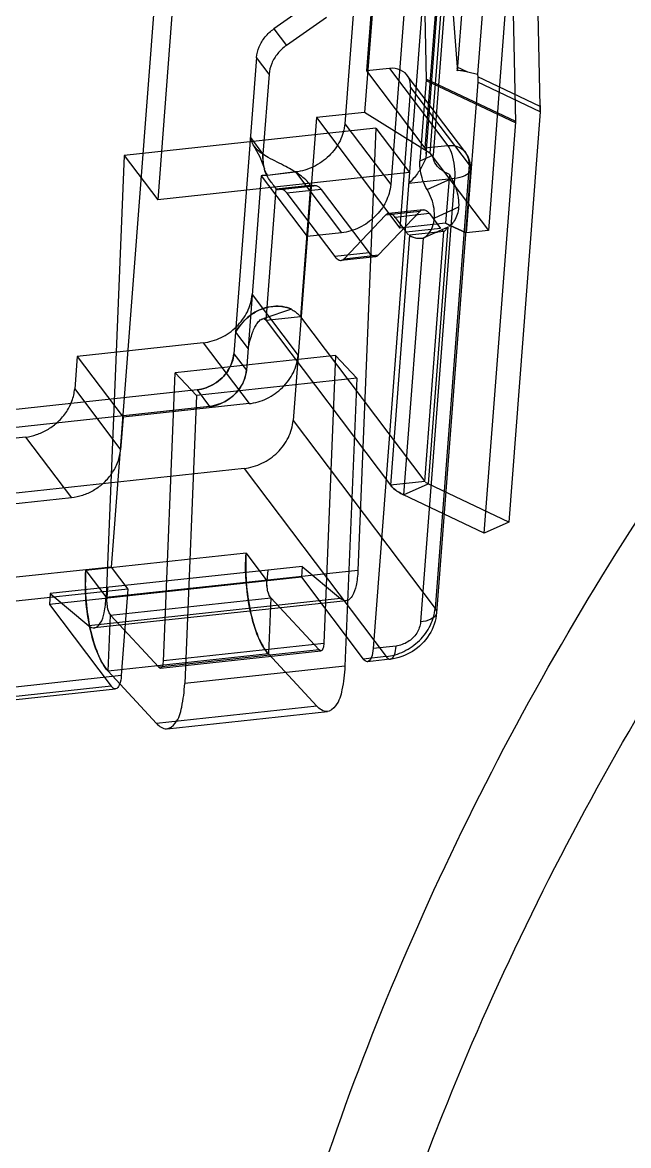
# Model space of a CAD drawing. Header units: millimetres. Extents: x 0 to 594, y 0 to 420.
# Drawn here: x 99.376 to 101.857, y 107.662 to 112.262 of the extents above; entities that cross this region are included whole.
import ezdxf

# ---------------------------------------------------------------- set-up
doc = ezdxf.new("R2010")
doc.units = ezdxf.units.MM
doc.header["$LTSCALE"] = 32.67
doc.layers.get('0').update_dxf_attribs({"linetype": 'CONTINUOUS'})

msp = doc.modelspace()

# ---------------------------------------------------------------- linework, layer by layer
at = {"color": 7, "linetype": 'CONTINUOUS'}
for p, q in [((100.9456, 115.1243), (100.6949, 111.8469)), ((101.2177, 115.0127), (100.8112, 109.6981)), ((101.1337, 114.8751), (100.883, 111.5978)), ((100.0912, 114.6377), (99.7389, 110.0317)), ((100.9792, 114.551), (100.7759, 111.8937)), ((101.2467, 114.3839), (101.0434, 111.7266)), ((101.486, 114.0669), (101.2827, 111.4096)), ((101.2635, 113.4726), (101.1557, 112.0641)), ((100.8855, 113.3922), (100.7839, 112.0635)), ((101.3426, 113.4078), (101.2386, 112.0484)), ((101.1248, 113.0751), (101.0232, 111.7465)), ((100.0376, 112.9527), (99.9292, 111.5355)), ((101.0148, 112.6671), (101.0284, 112.0273)), ((101.4954, 111.9178), (101.4818, 112.5548)), ((101.1195, 112.5338), (101.0571, 111.7185)), ((101.1195, 112.5338), (101.1553, 112.0793)), ((101.3949, 111.8532), (101.3813, 112.493)), ((100.5684, 112.3508), (100.4049, 112.2357)), ((100.6197, 112.2828), (100.4562, 112.1677)), ((100.4049, 112.2357), (100.4562, 112.1677)), ((100.3339, 112.1184), (100.2411, 110.9051)), ((100.3852, 112.0504), (100.3339, 112.1184)), ((100.3852, 112.0504), (100.3601, 111.7229)), ((100.8776, 112.0737), (100.7839, 112.0635)), ((100.7839, 112.0635), (101.0232, 111.7465)), ((100.8776, 112.0737), (101.1169, 111.7566)), ((101.1994, 112.0584), (101.1553, 112.0793)), ((101.2386, 112.0484), (101.1994, 112.0584)), ((101.2386, 112.0484), (101.2394, 112.0394)), ((100.9645, 111.9952), (100.9205, 111.4194)), ((100.9645, 111.9952), (101.2038, 111.6781)), ((101.0284, 112.0273), (101.0029, 111.6939)), ((101.0282, 112.0245), (101.3947, 111.8504)), ((101.3948, 111.8559), (101.0283, 112.03)), ((101.2394, 112.017), (101.1922, 111.3998)), ((101.4954, 111.9178), (101.2394, 112.0394)), ((101.4947, 111.8957), (101.2394, 112.017)), ((100.5786, 111.8724), (100.4838, 110.6323)), ((100.7759, 111.8937), (100.5786, 111.8724)), ((100.5786, 111.8724), (100.9205, 111.4194)), ((101.0434, 111.7266), (100.7759, 111.8937)), ((101.4947, 111.8957), (101.3662, 110.2156)), ((100.8228, 111.8288), (99.7918, 111.7175)), ((100.6949, 111.8469), (100.883, 111.5978)), ((100.8228, 111.8288), (100.7487, 110.0177)), ((100.8228, 111.8288), (100.9602, 111.6468)), ((101.2661, 110.1703), (101.3949, 111.8532)), ((100.3088, 111.7909), (100.3601, 111.7229)), ((101.0571, 111.7185), (101.0029, 111.6939)), ((101.1169, 111.7566), (101.0232, 111.7465)), ((101.0434, 111.7266), (101.2827, 111.4096)), ((99.7918, 111.7175), (99.7177, 109.9064)), ((99.7918, 111.7175), (99.9292, 111.5355)), ((101.2038, 111.6781), (101.0649, 109.8623)), ((100.9602, 111.6468), (99.9292, 111.5355)), ((100.3533, 111.6344), (100.2923, 110.8372)), ((100.3533, 111.6344), (100.5414, 111.3852)), ((100.3775, 111.637), (100.4939, 111.6495)), ((100.4939, 111.6495), (100.3783, 111.6354)), ((100.4939, 111.6495), (100.6819, 111.4004)), ((101.1232, 111.6395), (101.108, 111.4397)), ((100.555, 111.5942), (100.4144, 111.579)), ((100.4281, 111.5781), (100.5687, 111.5932)), ((100.555, 111.5942), (100.5138, 111.0562)), ((101.1443, 111.6227), (100.9568, 111.6025)), ((101.1443, 111.6227), (101.0054, 109.8069)), ((101.0324, 111.5773), (101.1321, 111.6224)), ((100.3732, 111.041), (100.4144, 111.579)), ((100.5987, 111.5778), (100.4581, 111.5626)), ((100.4581, 111.5626), (100.6537, 111.3035)), ((100.5987, 111.5778), (100.7943, 111.3187)), ((101.1608, 111.5054), (101.0619, 111.4606)), ((100.8618, 111.4728), (100.6929, 111.2944)), ((101.0023, 111.488), (100.8335, 111.3096)), ((101.0023, 111.488), (100.8618, 111.4728)), ((101.0416, 111.4788), (100.901, 111.4637)), ((100.901, 111.4637), (100.9468, 111.403)), ((101.0416, 111.4788), (101.0874, 111.4182)), ((100.6819, 111.4004), (100.5414, 111.3852)), ((101.108, 111.4397), (100.9205, 111.4194)), ((101.0874, 111.4182), (100.9468, 111.403)), ((101.1005, 111.4054), (100.9599, 111.3902)), ((101.1162, 111.4239), (101.0161, 111.3786)), ((101.0223, 110.3826), (101.1005, 111.4054)), ((101.1162, 111.4239), (101.0358, 110.3725)), ((101.108, 111.4397), (101.1266, 111.4307)), ((101.1263, 111.4306), (101.108, 111.4397)), ((101.1266, 111.4307), (101.1922, 111.3998)), ((101.1922, 111.3998), (101.1269, 111.4308)), ((101.2827, 111.4096), (101.1922, 111.3998)), ((100.9599, 111.3902), (100.8817, 110.3674)), ((101.0161, 111.3786), (100.9357, 110.3272)), ((100.7943, 111.3187), (100.6537, 111.3035)), ((100.6929, 111.2944), (100.8335, 111.3096)), ((100.3161, 111.1472), (100.5041, 110.8981)), ((100.4763, 111.0876), (100.3639, 111.0489)), ((100.5138, 111.0562), (100.3732, 111.041)), ((100.3732, 111.041), (100.8817, 110.3674)), ((100.5138, 111.0562), (101.0223, 110.3826)), ((100.2478, 110.9937), (100.2991, 110.9257)), ((100.115, 110.9498), (99.5995, 110.8941)), ((100.115, 110.9498), (100.3031, 110.7007)), ((99.5995, 110.8941), (99.5894, 110.7613)), ((99.5995, 110.8941), (99.7876, 110.645)), ((100.6575, 110.8984), (100.0014, 110.8275)), ((100.2411, 110.9051), (100.2923, 110.8372)), ((100.6575, 110.8984), (100.6093, 109.7194)), ((100.6575, 110.8984), (100.7441, 110.8049)), ((99.953, 109.6451), (100.0014, 110.8275)), ((100.0014, 110.8275), (100.088, 110.734)), ((100.7441, 110.8049), (100.088, 110.734)), ((100.7441, 110.8049), (100.6959, 109.6259)), ((100.0903, 110.7571), (98.8249, 110.6205)), ((99.5894, 110.7613), (99.7774, 110.5121)), ((100.0903, 110.7571), (100.1416, 110.6891)), ((100.088, 110.734), (100.0398, 109.5551)), ((100.1416, 110.6891), (98.8762, 110.5525)), ((100.3031, 110.7007), (99.7876, 110.645)), ((99.7876, 110.645), (99.7774, 110.5121)), ((100.4838, 110.6323), (101.0649, 109.8623)), ((99.3884, 110.5639), (95.9203, 110.1895)), ((99.3884, 110.5639), (99.5764, 110.3148)), ((100.2827, 110.4349), (95.4088, 109.9088)), ((100.2827, 110.4349), (100.8639, 109.6649)), ((101.0223, 110.3826), (100.8817, 110.3674)), ((100.9357, 110.3272), (101.0358, 110.3725)), ((101.3662, 110.2156), (101.0358, 110.3725)), ((99.5764, 110.3148), (96.1084, 109.9404)), ((101.2661, 110.1703), (100.9357, 110.3272)), ((101.3662, 110.2156), (101.2661, 110.1703)), ((100.2912, 110.088), (99.635, 110.0172)), ((100.2912, 110.088), (100.3766, 109.9748)), ((99.7389, 110.0317), (97.1144, 109.7484)), ((100.5206, 110.0343), (99.4896, 109.923)), ((99.635, 110.0172), (99.7205, 109.904)), ((100.7487, 110.0177), (99.7177, 109.9064)), ((99.7389, 110.0317), (99.8072, 109.9411)), ((100.38, 110.0191), (100.3766, 109.9748)), ((100.5206, 110.0343), (100.5172, 109.99)), ((100.5206, 110.0343), (100.678, 109.9023)), ((100.5172, 109.99), (99.4862, 109.8787)), ((100.5172, 109.99), (100.7702, 109.6548)), ((99.8072, 109.9411), (97.1828, 109.6578)), ((99.7239, 109.9483), (99.7205, 109.904)), ((99.8072, 109.9411), (99.7801, 109.5868)), ((99.4896, 109.923), (99.4862, 109.8787)), ((99.4862, 109.8787), (99.7392, 109.5435)), ((99.4896, 109.923), (99.6469, 109.791)), ((100.678, 109.9023), (99.6469, 109.791)), ((99.7357, 109.8352), (100.3918, 109.9061)), ((100.3918, 109.9061), (100.3824, 109.6756)), ((100.3918, 109.9061), (100.5901, 109.692)), ((99.7263, 109.6048), (99.7357, 109.8352)), ((99.7357, 109.8352), (99.934, 109.6212)), ((99.9532, 109.6486), (100.6093, 109.7194)), ((100.9049, 109.7082), (100.8112, 109.6981)), ((100.3824, 109.6756), (99.7263, 109.6048)), ((100.5901, 109.692), (99.934, 109.6212)), ((100.3824, 109.6756), (100.5807, 109.4616)), ((100.8639, 109.6649), (100.7702, 109.6548)), ((99.7263, 109.6048), (99.9245, 109.3907)), ((100.6959, 109.6259), (100.0398, 109.5551)), ((99.7801, 109.5868), (97.1557, 109.3035)), ((99.7392, 109.5435), (97.1147, 109.2602)), ((100.5807, 109.4616), (99.9245, 109.3907))]:
    msp.add_line(p, q, dxfattribs=at)
at = {"color": 6, "linetype": 'CONTINUOUS'}
for p, q in [((101.0286, 111.7218), (101.1313, 113.0642)), ((101.1899, 111.7282), (100.9506, 112.0453)), ((101.2098, 111.6604), (101.0709, 109.8445)), ((100.5649, 111.5924), (100.4243, 111.5772)), ((100.5725, 111.5941), (100.4319, 111.5789)), ((101.0153, 111.4951), (100.8747, 111.4799)), ((100.8206, 111.3024), (100.68, 111.2873)), ((100.7009, 109.8936), (99.6699, 109.7823)), ((99.9412, 109.6176), (100.5973, 109.6884)), ((100.8814, 109.6541), (100.7877, 109.6439)), ((97.1322, 109.2493), (99.7567, 109.5326)), ((99.9681, 109.369), (100.6242, 109.4399))]:
    msp.add_line(p, q, dxfattribs=at)
for points in [[(100.3194, 111.7613), (100.3468, 111.7114), (100.3661, 111.6618)], [(101.0648, 111.4006), (101.0665, 111.4013), (101.0752, 111.4027)]]:
    msp.add_lwpolyline(points, dxfattribs=at)
msp.add_arc((101.1101, 111.668), 0.1, 355.6257, 37.0439, dxfattribs=at)
at = {"color": 7, "linetype": 'CONTINUOUS'}
for points, knots in [([(100.084, 105.0343), (100.167, 106.1202), (100.7182, 108.3328), (102.4795, 111.3139), (105.0221, 113.8014), (108.1109, 115.5649), (111.4618, 116.4415), (114.2687, 116.3476), (116.3124, 115.7553), (117.691, 115.0793), (118.8991, 114.1817), (119.5724, 113.4475), (119.8686, 113.0551)], [0, 0, 0, 0, 0.122876, 0.252494, 0.386115, 0.519736, 0.649358, 0.772234, 0.831116, 0.888409, 0.94452, 1, 1, 1, 1]), ([(100.3576, 104.6718), (100.439, 105.7364), (100.9718, 107.9052), (102.6734, 110.8397), (105.1354, 113.3088), (108.1376, 115.0919), (111.4136, 116.0307), (114.1804, 116.0263), (116.2195, 115.5231), (117.6089, 114.9193), (118.8431, 114.0977), (119.5456, 113.4141), (119.8589, 113.046)], [0, 0, 0, 0, 0.122533, 0.251698, 0.384915, 0.518372, 0.648184, 0.771565, 0.83073, 0.888268, 0.944526, 1, 1, 1, 1]), ([(96.3212, 112.9999), (96.3109, 112.8649), (96.3293, 112.5949), (96.4863, 112.2246), (96.7599, 111.9324), (97.1238, 111.7453), (97.5445, 111.6762), (97.9878, 111.727), (98.4196, 111.8918), (98.8071, 112.157), (99.1207, 112.5023), (99.3359, 112.901), (99.4034, 113.1913), (99.4143, 113.3338)], [0, 0, 0, 0, 0.086042, 0.168716, 0.250769, 0.335203, 0.424075, 0.517861, 0.615518, 0.714948, 0.813603, 0.909131, 1, 1, 1, 1]), ([(100.3339, 112.1184), (100.335, 112.1333), (100.3428, 112.1637), (100.3678, 112.2042), (100.3916, 112.2263), (100.4049, 112.2357)], [0, 0, 0, 0, 0.318049, 0.654057, 1, 1, 1, 1]), ([(100.4562, 112.1677), (100.4429, 112.1584), (100.419, 112.1363), (100.3941, 112.0957), (100.3863, 112.0653), (100.3852, 112.0504)], [0, 0, 0, 0, 0.345943, 0.681951, 1, 1, 1, 1]), ([(100.9645, 111.9952), (100.9651, 112.0099), (100.9601, 112.0403), (100.9242, 112.0719), (100.8931, 112.0748), (100.8776, 112.0737)], [0, 0, 0, 0, 0.330622, 0.65001, 1, 1, 1, 1]), ([(101.1994, 112.0584), (101.1939, 112.0598), (101.1836, 112.0621), (101.1691, 112.0648), (101.16, 112.0646), (101.1557, 112.0641)], [0, 0, 0, 0, 0.388679, 0.71018, 1, 1, 1, 1]), ([(101.2394, 112.0394), (101.2396, 112.0369), (101.2398, 112.032), (101.2398, 112.0245), (101.2396, 112.0195), (101.2394, 112.017)], [0, 0, 0, 0, 0.330685, 0.663978, 1, 1, 1, 1]), ([(101.4953, 111.9224), (101.4954, 111.919), (101.4955, 111.9129), (101.4953, 111.904), (101.4949, 111.8985), (101.4947, 111.8957)], [0, 0, 0, 0, 0.379349, 0.686528, 1, 1, 1, 1]), ([(101.4947, 111.8957), (101.4949, 111.8985), (101.4954, 111.9058), (101.4955, 111.9132), (101.4954, 111.9178)], [0, 0, 0, 0, 0.378665, 1, 1, 1, 1]), ([(100.6949, 111.8469), (100.6931, 111.823), (100.6787, 111.7741), (100.633, 111.7124), (100.5693, 111.6673), (100.519, 111.6522), (100.4939, 111.6495)], [0, 0, 0, 0, 0.238178, 0.491248, 0.749285, 1, 1, 1, 1]), ([(100.555, 111.5942), (100.5437, 111.611), (100.5103, 111.6397), (100.45, 111.6744), (100.3871, 111.7047), (100.3308, 111.7389), (100.3119, 111.7743), (100.3088, 111.7909)], [0, 0, 0, 0, 0.188817, 0.399301, 0.648753, 0.842655, 1, 1, 1, 1]), ([(100.3601, 111.7229), (100.3596, 111.7123), (100.36, 111.6916), (100.3638, 111.6619), (100.3723, 111.6444), (100.3775, 111.637)], [0, 0, 0, 0, 0.359889, 0.694163, 1, 1, 1, 1]), ([(100.3767, 111.6342), (100.3724, 111.6429), (100.3651, 111.6613), (100.3603, 111.6915), (100.3599, 111.7122), (100.3601, 111.7229)], [0, 0, 0, 0, 0.319485, 0.64554, 1, 1, 1, 1]), ([(101.0232, 111.7465), (101.0281, 111.7394), (101.0307, 111.7164), (101.0173, 111.6812), (100.9928, 111.6409), (100.9695, 111.6154), (100.9568, 111.6025)], [0, 0, 0, 0, 0.156237, 0.379744, 0.674225, 1, 1, 1, 1]), ([(101.1232, 111.6395), (101.1099, 111.6453), (101.0873, 111.6576), (101.0616, 111.685), (101.0568, 111.7076), (101.0571, 111.7185)], [0, 0, 0, 0, 0.399243, 0.700978, 1, 1, 1, 1]), ([(101.2038, 111.6781), (101.205, 111.6927), (101.1992, 111.7233), (101.1636, 111.7546), (101.1323, 111.7582), (101.1169, 111.7566)], [0, 0, 0, 0, 0.329518, 0.651285, 1, 1, 1, 1]), ([(101.1169, 111.7566), (101.1245, 111.7464), (101.1356, 111.7184), (101.1445, 111.6732), (101.1456, 111.6395), (101.1443, 111.6227)], [0, 0, 0, 0, 0.275227, 0.636337, 1, 1, 1, 1]), ([(101.0324, 111.5773), (101.0253, 111.5893), (101.0133, 111.6145), (101.0032, 111.6541), (101.0019, 111.681), (101.0029, 111.6939)], [0, 0, 0, 0, 0.343638, 0.681386, 1, 1, 1, 1]), ([(101.2038, 111.6781), (101.2088, 111.6716), (101.2132, 111.6499), (101.1822, 111.6291), (101.1588, 111.6243), (101.1443, 111.6227)], [0, 0, 0, 0, 0.249461, 0.553491, 1, 1, 1, 1]), ([(100.3783, 111.6354), (100.3756, 111.635), (100.3701, 111.6345), (100.3618, 111.6351), (100.3561, 111.6347), (100.3533, 111.6344)], [0, 0, 0, 0, 0.316275, 0.66312, 1, 1, 1, 1]), ([(100.3767, 111.6342), (100.3717, 111.6347), (100.3639, 111.6351), (100.3561, 111.6347), (100.3533, 111.6344)], [0, 0, 0, 0, 0.640243, 1, 1, 1, 1]), ([(100.4144, 111.579), (100.4117, 111.5844), (100.4035, 111.5956), (100.3896, 111.6129), (100.3807, 111.6265), (100.3767, 111.6342)], [0, 0, 0, 0, 0.273432, 0.612735, 1, 1, 1, 1]), ([(100.4144, 111.579), (100.4116, 111.5844), (100.4036, 111.5956), (100.3895, 111.6128), (100.3808, 111.6266), (100.3767, 111.6342)], [0, 0, 0, 0, 0.273548, 0.612817, 1, 1, 1, 1]), ([(100.5687, 111.5932), (100.5718, 111.5943), (100.5793, 111.5945), (100.5899, 111.5883), (100.5958, 111.5817), (100.5987, 111.5778)], [0, 0, 0, 0, 0.272253, 0.589974, 1, 1, 1, 1]), ([(100.883, 111.5978), (100.8806, 111.5737), (100.8669, 111.5248), (100.8209, 111.4634), (100.7576, 111.4181), (100.7072, 111.4036), (100.6819, 111.4004)], [0, 0, 0, 0, 0.240174, 0.491247, 0.747208, 1, 1, 1, 1]), ([(101.1321, 111.6224), (101.1391, 111.6103), (101.1507, 111.5849), (101.1606, 111.5452), (101.1618, 111.5183), (101.1608, 111.5054)], [0, 0, 0, 0, 0.343382, 0.681291, 1, 1, 1, 1]), ([(100.4581, 111.5626), (100.4552, 111.5666), (100.4493, 111.5731), (100.4387, 111.5794), (100.4312, 111.5791), (100.4281, 111.5781)], [0, 0, 0, 0, 0.410026, 0.727747, 1, 1, 1, 1]), ([(101.0619, 111.4606), (101.0628, 111.4735), (101.0616, 111.5004), (101.0514, 111.54), (101.0395, 111.5652), (101.0324, 111.5773)], [0, 0, 0, 0, 0.318614, 0.656362, 1, 1, 1, 1]), ([(101.0023, 111.488), (101.0056, 111.4914), (101.0142, 111.4972), (101.0305, 111.4922), (101.0378, 111.4839), (101.0416, 111.4788)], [0, 0, 0, 0, 0.302145, 0.596213, 1, 1, 1, 1]), ([(101.1608, 111.5054), (101.16, 111.4951), (101.1566, 111.4756), (101.1451, 111.4495), (101.133, 111.4359), (101.1263, 111.4306)], [0, 0, 0, 0, 0.366121, 0.697672, 1, 1, 1, 1]), ([(101.1608, 111.5054), (101.16, 111.4951), (101.1566, 111.4756), (101.1451, 111.4496), (101.1332, 111.4359), (101.1266, 111.4307)], [0, 0, 0, 0, 0.367256, 0.699862, 1, 1, 1, 1]), ([(100.901, 111.4637), (100.8972, 111.4687), (100.8899, 111.477), (100.8736, 111.482), (100.865, 111.4762), (100.8618, 111.4728)], [0, 0, 0, 0, 0.403787, 0.697855, 1, 1, 1, 1]), ([(101.0161, 111.3786), (101.0248, 111.3833), (101.0411, 111.3968), (101.0567, 111.4261), (101.0609, 111.4487), (101.0619, 111.4606)], [0, 0, 0, 0, 0.302302, 0.631981, 1, 1, 1, 1]), ([(101.1005, 111.4054), (101.1043, 111.4083), (101.1098, 111.4144), (101.1144, 111.421), (101.1162, 111.4239)], [0, 0, 0, 0, 0.584651, 1, 1, 1, 1]), ([(100.9599, 111.3902), (100.9636, 111.3876), (100.9809, 111.3785), (101.0014, 111.3768), (101.0161, 111.3786)], [0, 0, 0, 0, 0.234048, 1, 1, 1, 1]), ([(100.9599, 111.3902), (100.9643, 111.387), (100.9753, 111.3817), (100.9945, 111.3775), (101.0086, 111.3779), (101.0161, 111.3786)], [0, 0, 0, 0, 0.28125, 0.613009, 1, 1, 1, 1]), ([(100.8335, 111.3096), (100.8303, 111.3062), (100.8217, 111.3004), (100.8054, 111.3053), (100.7981, 111.3137), (100.7943, 111.3187)], [0, 0, 0, 0, 0.302145, 0.596213, 1, 1, 1, 1]), ([(100.6537, 111.3035), (100.6575, 111.2985), (100.6648, 111.2902), (100.6811, 111.2852), (100.6897, 111.291), (100.6929, 111.2944)], [0, 0, 0, 0, 0.403787, 0.697855, 1, 1, 1, 1]), ([(100.115, 110.9498), (100.1403, 110.953), (100.1907, 110.9675), (100.254, 111.0128), (100.3, 111.0742), (100.3137, 111.1231), (100.3161, 111.1472)], [0, 0, 0, 0, 0.252792, 0.508753, 0.759826, 1, 1, 1, 1]), ([(100.4763, 111.0876), (100.4539, 111.0979), (100.3968, 111.1054), (100.3098, 111.0736), (100.2655, 111.023), (100.2478, 110.9937)], [0, 0, 0, 0, 0.276163, 0.615764, 1, 1, 1, 1]), ([(100.2478, 110.9937), (100.2624, 111.0167), (100.2945, 111.0575), (100.3583, 111.0938), (100.421, 111.1031), (100.4601, 111.0955), (100.4763, 111.0876)], [0, 0, 0, 0, 0.304133, 0.568369, 0.799259, 1, 1, 1, 1]), ([(100.4763, 111.0876), (100.4815, 111.0846), (100.4912, 111.0783), (100.5038, 111.0679), (100.5109, 111.0601), (100.5138, 111.0562)], [0, 0, 0, 0, 0.366551, 0.699723, 1, 1, 1, 1]), ([(100.2991, 110.9257), (100.3018, 110.9381), (100.3071, 110.9603), (100.3165, 110.9897), (100.3259, 111.0122), (100.3363, 111.03), (100.3474, 111.0435), (100.3587, 111.0494), (100.3639, 111.0489)], [0, 0, 0, 0, 0.260415, 0.470653, 0.636549, 0.7644, 0.893475, 1, 1, 1, 1]), ([(100.2991, 110.9257), (100.3018, 110.9381), (100.3071, 110.9602), (100.3165, 110.9896), (100.3259, 111.0122), (100.3363, 111.0299), (100.3474, 111.0439), (100.3587, 111.0486), (100.3639, 111.0489)], [0, 0, 0, 0, 0.260233, 0.470382, 0.636374, 0.764366, 0.89339, 1, 1, 1, 1]), ([(100.0903, 110.7571), (100.1155, 110.7606), (100.1653, 110.7778), (100.2213, 110.832), (100.2383, 110.881), (100.2411, 110.9051)], [0, 0, 0, 0, 0.337776, 0.677627, 1, 1, 1, 1]), ([(100.2411, 110.9051), (100.2392, 110.881), (100.2209, 110.8319), (100.1654, 110.7782), (100.1155, 110.7598), (100.0903, 110.7571)], [0, 0, 0, 0, 0.321063, 0.663441, 1, 1, 1, 1]), ([(100.3031, 110.7007), (100.3282, 110.7034), (100.3784, 110.7185), (100.4421, 110.7635), (100.4879, 110.8253), (100.5023, 110.8741), (100.5041, 110.8981)], [0, 0, 0, 0, 0.250715, 0.508752, 0.761822, 1, 1, 1, 1]), ([(100.2923, 110.8372), (100.2896, 110.8131), (100.2726, 110.7641), (100.2166, 110.7099), (100.1668, 110.6927), (100.1416, 110.6891)], [0, 0, 0, 0, 0.322247, 0.662094, 1, 1, 1, 1]), ([(100.1416, 110.6891), (100.1668, 110.6918), (100.2167, 110.7102), (100.2722, 110.764), (100.2905, 110.8131), (100.2923, 110.8372)], [0, 0, 0, 0, 0.336559, 0.678937, 1, 1, 1, 1]), ([(99.5157, 110.6216), (99.5296, 110.634), (99.5544, 110.6614), (99.5801, 110.7094), (99.588, 110.7442), (99.5894, 110.7613)], [0, 0, 0, 0, 0.346056, 0.681177, 1, 1, 1, 1]), ([(99.3884, 110.5639), (99.4037, 110.5656), (99.4344, 110.5724), (99.4777, 110.5921), (99.5037, 110.611), (99.5157, 110.6216)], [0, 0, 0, 0, 0.325826, 0.661051, 1, 1, 1, 1]), ([(100.2827, 110.4349), (100.308, 110.4381), (100.3584, 110.4526), (100.4217, 110.4979), (100.4677, 110.5593), (100.4814, 110.6082), (100.4838, 110.6323)], [0, 0, 0, 0, 0.252792, 0.508753, 0.759826, 1, 1, 1, 1]), ([(99.7038, 110.3724), (99.7177, 110.3848), (99.7425, 110.4123), (99.768, 110.4602), (99.7761, 110.495), (99.7774, 110.5121)], [0, 0, 0, 0, 0.346082, 0.681153, 1, 1, 1, 1]), ([(99.7038, 110.3724), (99.6917, 110.3618), (99.6658, 110.343), (99.6225, 110.3233), (99.5917, 110.3165), (99.5764, 110.3148)], [0, 0, 0, 0, 0.338949, 0.674174, 1, 1, 1, 1]), ([(100.8817, 110.3674), (100.8856, 110.3622), (100.8954, 110.352), (100.9137, 110.3386), (100.9279, 110.331), (100.9357, 110.3272)], [0, 0, 0, 0, 0.288494, 0.617939, 1, 1, 1, 1]), ([(100.9357, 110.3272), (100.9279, 110.3309), (100.9137, 110.3386), (100.8954, 110.352), (100.8856, 110.3622), (100.8817, 110.3674)], [0, 0, 0, 0, 0.382428, 0.711666, 1, 1, 1, 1]), ([(100.3734, 109.6864), (100.357, 109.7081), (100.3302, 109.7656), (100.3037, 109.8634), (100.2889, 109.9743), (100.2883, 110.0508), (100.2912, 110.088)], [0, 0, 0, 0, 0.195888, 0.450029, 0.730645, 1, 1, 1, 1]), ([(100.2912, 110.088), (100.2885, 110.0482), (100.289, 109.9675), (100.306, 109.852), (100.3344, 109.7524), (100.3647, 109.6959), (100.3824, 109.6756)], [0, 0, 0, 0, 0.278364, 0.561349, 0.812137, 1, 1, 1, 1]), ([(99.635, 110.0172), (99.6322, 109.98), (99.6328, 109.9034), (99.6476, 109.7926), (99.6741, 109.6947), (99.7009, 109.6373), (99.7173, 109.6156)], [0, 0, 0, 0, 0.269355, 0.549971, 0.804112, 1, 1, 1, 1]), ([(99.7263, 109.6048), (99.7086, 109.625), (99.6783, 109.6816), (99.6499, 109.7812), (99.6329, 109.8967), (99.6324, 109.9774), (99.635, 110.0172)], [0, 0, 0, 0, 0.187863, 0.438651, 0.721636, 1, 1, 1, 1]), ([(100.7487, 110.0177), (100.7479, 109.997), (100.7437, 109.9606), (100.7316, 109.9174), (100.7058, 109.888), (100.6848, 109.8966), (100.678, 109.9023)], [0, 0, 0, 0, 0.379594, 0.660326, 0.837215, 1, 1, 1, 1]), ([(100.3918, 109.9061), (100.387, 109.9113), (100.3812, 109.9263), (100.3765, 109.9495), (100.376, 109.9664), (100.3766, 109.9748)], [0, 0, 0, 0, 0.298335, 0.647932, 1, 1, 1, 1]), ([(100.3918, 109.9048), (100.3878, 109.9109), (100.3813, 109.925), (100.3766, 109.9489), (100.3762, 109.9659), (100.3766, 109.9748)], [0, 0, 0, 0, 0.300991, 0.63195, 1, 1, 1, 1]), ([(99.6469, 109.791), (99.6537, 109.7853), (99.6747, 109.7767), (99.7006, 109.8061), (99.7126, 109.8493), (99.7169, 109.8857), (99.7177, 109.9064)], [0, 0, 0, 0, 0.162785, 0.339674, 0.620406, 1, 1, 1, 1]), ([(99.7205, 109.904), (99.7199, 109.8956), (99.7204, 109.8787), (99.7251, 109.8555), (99.7309, 109.8404), (99.7357, 109.8352)], [0, 0, 0, 0, 0.352068, 0.701665, 1, 1, 1, 1]), ([(99.7205, 109.904), (99.72, 109.8958), (99.7204, 109.8795), (99.7247, 109.8554), (99.7315, 109.8407), (99.7357, 109.8339)], [0, 0, 0, 0, 0.337049, 0.671317, 1, 1, 1, 1]), ([(100.8639, 109.6649), (100.8891, 109.6676), (100.9393, 109.6827), (101.003, 109.7278), (101.0487, 109.7895), (101.0631, 109.8384), (101.0649, 109.8623)], [0, 0, 0, 0, 0.250715, 0.508752, 0.761822, 1, 1, 1, 1]), ([(101.0649, 109.8623), (101.0699, 109.8558), (101.0743, 109.8341), (101.0433, 109.8133), (101.0199, 109.8084), (101.0054, 109.8069)], [0, 0, 0, 0, 0.249461, 0.553491, 1, 1, 1, 1]), ([(101.0054, 109.8069), (101.0036, 109.7908), (100.9922, 109.7581), (100.9549, 109.722), (100.9217, 109.7106), (100.9049, 109.7082)], [0, 0, 0, 0, 0.322247, 0.662094, 1, 1, 1, 1]), ([(100.6093, 109.7194), (100.6089, 109.7124), (100.6083, 109.7024), (100.5999, 109.6849), (100.5909, 109.6912), (100.5883, 109.694)], [0, 0, 0, 0, 0.471166, 0.741394, 1, 1, 1, 1]), ([(100.6093, 109.7194), (100.609, 109.7122), (100.6083, 109.702), (100.6001, 109.6857), (100.5921, 109.6899), (100.5901, 109.692)], [0, 0, 0, 0, 0.509639, 0.795624, 1, 1, 1, 1]), ([(100.8112, 109.6981), (100.81, 109.6851), (100.809, 109.6664), (100.7897, 109.6372), (100.7746, 109.6494), (100.7702, 109.6548)], [0, 0, 0, 0, 0.478367, 0.742972, 1, 1, 1, 1]), ([(100.8639, 109.6649), (100.8681, 109.6593), (100.8835, 109.6474), (100.9026, 109.6765), (100.9039, 109.6952), (100.9049, 109.7082)], [0, 0, 0, 0, 0.256399, 0.522932, 1, 1, 1, 1]), ([(99.934, 109.6212), (99.936, 109.619), (99.944, 109.6152), (99.9521, 109.6308), (99.9529, 109.6411), (99.9532, 109.6486)], [0, 0, 0, 0, 0.213332, 0.469813, 1, 1, 1, 1]), ([(100.6959, 109.6259), (100.6946, 109.5933), (100.6872, 109.5372), (100.6692, 109.469), (100.6211, 109.4286), (100.5911, 109.4503), (100.5807, 109.4616)], [0, 0, 0, 0, 0.380326, 0.653573, 0.820977, 1, 1, 1, 1]), ([(99.7801, 109.5868), (99.7791, 109.5738), (99.7778, 109.555), (99.7588, 109.5259), (99.7434, 109.5379), (99.7392, 109.5435)], [0, 0, 0, 0, 0.477068, 0.743601, 1, 1, 1, 1]), ([(99.9245, 109.3907), (99.935, 109.3795), (99.965, 109.3578), (100.0131, 109.3982), (100.0311, 109.4664), (100.0385, 109.5224), (100.0398, 109.5551)], [0, 0, 0, 0, 0.179023, 0.346427, 0.619674, 1, 1, 1, 1])]:
    msp.add_open_spline(points, degree=3, knots=knots, dxfattribs=at)
for points in [[(101.1553, 112.0793), (101.1556, 112.0759), (101.1559, 112.0726), (101.1558, 112.0692)], [(101.1557, 112.0641), (101.1558, 112.0675), (101.1559, 112.0709), (101.1556, 112.0743)], [(101.1232, 111.6395), (101.1251, 111.6356), (101.1269, 111.6317), (101.129, 111.628)], [(101.1321, 111.6224), (101.13, 111.6261), (101.1278, 111.6298), (101.126, 111.6337)], [(100.5687, 111.5932), (100.5658, 111.5922), (100.5624, 111.5914), (100.5597, 111.5926)], [(100.4144, 111.579), (100.4173, 111.5777), (100.4207, 111.5761), (100.4236, 111.5771)], [(100.9468, 111.403), (100.9494, 111.3996), (100.9519, 111.3958), (100.9555, 111.3935)], [(100.9468, 111.403), (100.9494, 111.3996), (100.9519, 111.3958), (100.9555, 111.3935)], [(101.1005, 111.4054), (101.0972, 111.4075), (101.094, 111.4099), (101.0917, 111.4129)], [(101.1269, 111.4308), (101.1246, 111.4291), (101.1224, 111.4273), (101.1199, 111.426)], [(101.1266, 111.4307), (101.1245, 111.4289), (101.1223, 111.4273), (101.1199, 111.426)], [(100.3639, 111.0489), (100.3663, 111.0474), (100.369, 111.0461), (100.3708, 111.0438)], [(100.3639, 111.0489), (100.3663, 111.0474), (100.369, 111.0461), (100.3708, 111.0438)], [(101.0358, 110.3725), (101.0322, 110.3742), (101.0281, 110.3758), (101.0257, 110.379)], [(100.3824, 109.6756), (100.3803, 109.6778), (100.3782, 109.6801), (100.3764, 109.6826)], [(99.7173, 109.6156), (99.7192, 109.613), (99.7211, 109.6105), (99.7233, 109.6081)]]:
    msp.add_open_spline(points, degree=3, dxfattribs=at)
at = {"color": 6, "linetype": 'CONTINUOUS'}
msp.add_open_spline([(101.0709, 109.8445), (101.0685, 109.8132), (101.0467, 109.7499), (100.9765, 109.6802), (100.9132, 109.6575), (100.8814, 109.6541)], degree=3, knots=[0, 0, 0, 0, 0.327378, 0.666827, 1, 1, 1, 1], dxfattribs=at)

doc.saveas('drawing.dxf')
